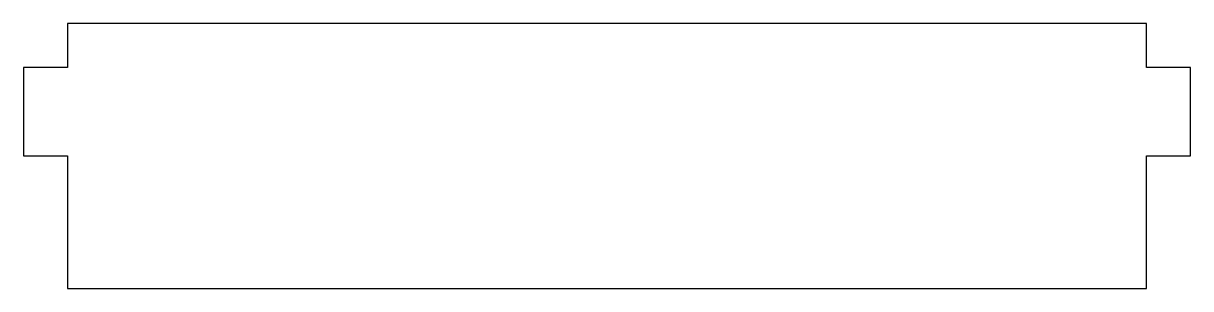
# Model space of a CAD drawing. Header units: millimetres. Extents: x -5 to 127, y -30 to 0.
import ezdxf

# ---------------------------------------------------------------- set-up
doc = ezdxf.new("R2010")
doc.units = ezdxf.units.MM

msp = doc.modelspace()

# ---------------------------------------------------------------- linework, layer by layer
msp.add_lwpolyline([(-5, -15), (0, -15), (0, -30), (122, -30), (122, -15), (127, -15), (127, -5), (122, -5), (122, 0), (0, 0), (0, -5), (-5, -5)], close=True)

doc.saveas('drawing.dxf')
